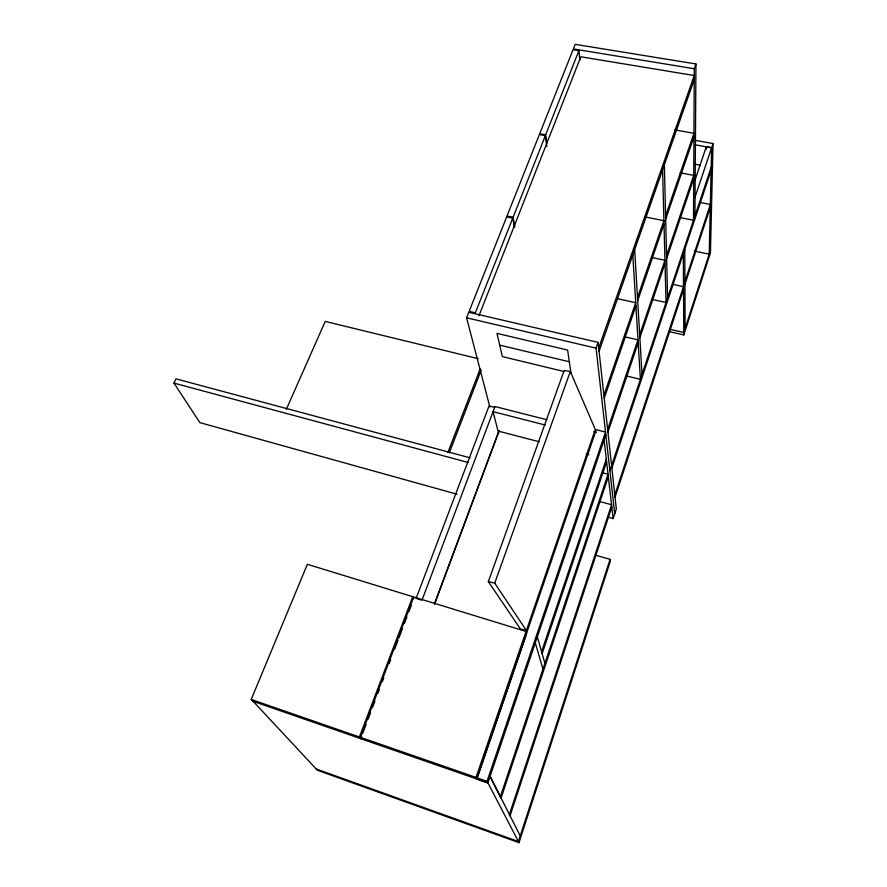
<?xml version="1.0" encoding="UTF-8"?>
<svg xmlns="http://www.w3.org/2000/svg" width="887" height="887" viewBox="0 0 887 887"><rect width="100%" height="100%" fill="white"/><g stroke="black" fill="none" stroke-linecap="round" stroke-linejoin="round"><path stroke-width="1.33" d="M694.277 68.731L573.368 48.951L575.197 44.35L695.951 63.964L694.277 68.731L693.501 220.264L679.908 217.559M694.942 215.929L695.951 63.964M706.252 149.349L706.296 146.743L711.64 147.708L709.212 254.148L694.377 251.088M695.519 140.401L713.037 143.561L710.432 252.862L683.799 334.92L669.241 331.627M595.632 555.229L610.079 559.331L518.418 841.53L316.16 768.951M710.487 250.223L683.777 332.459L670.428 329.443M253.183 701.351L317.38 770.249L519.006 842.65L610.334 561.26L610.079 559.331M607.894 517.132L613.15 518.573L616.332 508.872L598.093 342.393L468.779 312.291L466.584 317.812L489.846 406.956M684.897 281.645L710.354 204.476L700.841 202.624M614.802 494.957L683.511 286.623L672.734 284.306M684.919 284.405L710.299 207.403M611.842 506.943L510.025 815.907L509.371 814.621L611.587 504.725L599.656 501.499M615.046 497.197L683.533 289.373M500.323 796.737L608.05 474.246L602.728 472.838M609.89 470.72L711.197 167.233M608.327 476.663L501.044 798.167L490.045 776.435M611.853 468.059L711.13 170.393M541.58 651.734L606.298 459.211M695.075 197.036L713.037 143.561M542.134 653.686L606.597 461.739M607.928 432.146L638.174 342.781M639.849 337.814L665.028 263.439M666.625 258.716L693.712 178.697M694.909 180.438L706.296 146.743M487.839 782.933L487.018 781.358L605.533 432.047L596.275 429.696L477.051 777.888L477.905 779.485L487.839 782.933L605.832 434.741M607.628 429.452L637.986 339.843L624.548 336.761M639.682 334.865L664.951 260.301L652.777 257.74M666.547 255.567L693.734 175.36L680.141 172.799M603.892 395.314L635.724 302.7L616.809 298.52M637.487 297.555L663.919 220.686L644.916 216.871M665.594 215.807L693.944 133.316L674.885 129.912M604.213 398.263L635.924 305.915M637.675 300.782L664.008 224.101M665.671 219.244L693.933 136.942M526.224 634.87L476.884 779.008L476.02 777.411L526.046 631.466L413.719 596.973L360.41 737.319L361.708 739.015M526.39 630.469L595.299 429.419L570.308 371.498L564.165 370.489L488.338 581.606L520.37 628.916L526.39 630.469L494.724 583.158L488.338 581.606M614.735 513.717L596.064 348.147L598.093 342.393M598.703 347.992L694.244 75.528L580.83 56.79L478.969 315.739M599.069 351.307L694.222 79.564M494.724 583.158L570.308 371.498M434.453 603.748L498.982 430.705M434.608 604.091L499.093 431.126M421.957 600.277L494.99 406.545L547.068 419.795M361.685 736.077L360.699 738.671L359.401 736.975L251.198 699.444L307.368 564.309L412.743 596.674L413.785 598.836M362.661 733.494L366.109 724.424M368.072 719.246L370.533 712.771M372.496 707.593L374.957 701.118M377.906 693.357L379.381 689.465M382.33 681.704L383.805 677.812M389.205 663.576L390.679 659.695M394.615 649.328L398.052 640.27M399.039 637.675L402.476 628.617M404.439 623.439L406.9 616.964M408.863 611.786L411.324 605.311M416.092 598.481L489.047 405.969L494.669 407.399M359.401 736.975L412.743 596.674M447.957 452.292L480.144 368.97M449.299 452.825L481.209 370.09M512.764 218.135L475.365 312.823L469.145 311.381L506.677 216.871L512.764 218.135L514.515 227.582M513.107 217.271L545.339 135.656L539.374 134.558L507.02 216.007L513.107 217.271L514.837 226.628M545.66 134.846L578.901 50.681L573.057 49.727L539.695 133.737L545.66 134.846L546.791 143.051M286.357 409.229L325.23 321.416L478.237 358.692M457.016 494.214L199.863 422.622L173.963 383.095L176.014 378.849L470.043 457.814M695.419 144.858L711.607 147.796M695.053 164.239L700.431 165.237M652.61 299.551L666.048 302.5L662.589 169.894M466.584 317.812L596.064 348.147M499.703 345.143L569.332 361.785M627.076 376.132L640.403 379.314L632.808 254.957M564.276 371.564L502.33 356.585L496.997 333.379L567.591 350.055L571.017 373.194M593.813 431.681L596.485 432.368M545.206 425.006L493.061 411.679L498.594 433.111M499.048 431.304L539.263 441.77M586.196 453.978L588.868 454.676M173.963 383.095L468.281 462.504M417.267 598.836L420.782 599.922M360.41 737.319L476.02 777.411M477.051 777.888L487.018 781.358M251.198 699.444L252.873 701.24L487.883 782.822L519.006 842.65M490.09 776.302L520.237 835.909M526.046 631.466L526.678 633.562M535.316 642.853L542.966 669.086M537.345 636.844L544.884 663.343M545.339 135.656L546.835 146.488M604.069 439.952L613.15 518.573M578.901 50.681L579.832 60.249M634.682 249.613L642.011 374.514M664.363 164.849L667.578 297.921M683.323 253.76L683.799 334.92M684.797 249.347L685.119 328.312"/></g></svg>
